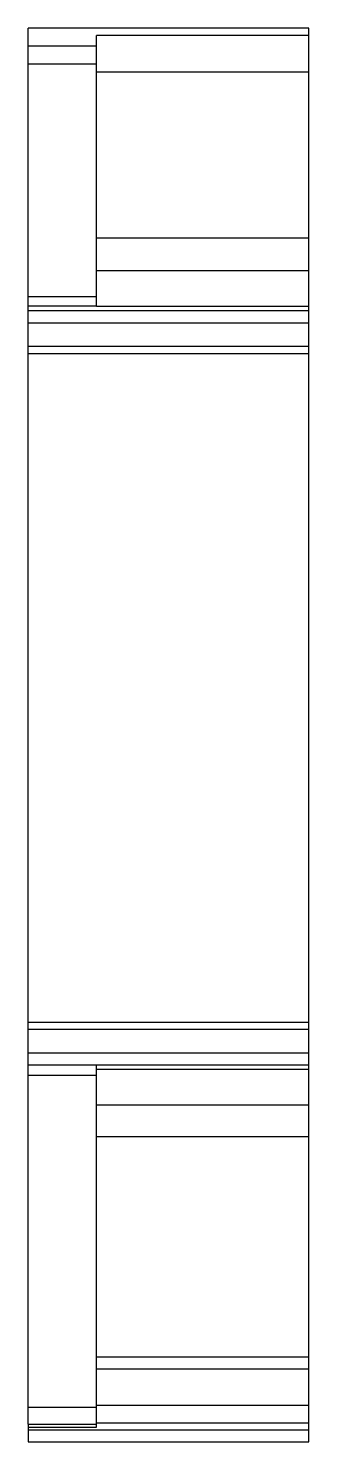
# Model space of a CAD drawing. Header units: millimetres. Extents: x -11.9 to 0, y 0 to 60.
import ezdxf

# ---------------------------------------------------------------- set-up
doc = ezdxf.new("R2010")
doc.units = ezdxf.units.MM

msp = doc.modelspace()

# ---------------------------------------------------------------- linework, layer by layer
at = {"color": 7, "linetype": 'Continuous', "lineweight": 25}
for p, q in [((0, 60), (-11.9, 60)), ((-11.9, 1.457), (-11.9, 60)), ((0, 0), (0, 60)), ((-9, 48.2), (-9, 59.7)), ((0, 59.7), (-9, 59.7)), ((-11.9, 59.25), (-9, 59.25)), ((-11.9, 58.49), (-9, 58.49)), ((-9, 58.147), (0, 58.147)), ((0, 51.09), (-9, 51.09)), ((0, 49.697), (-9, 49.697)), ((-9, 48.6), (-11.9, 48.6)), ((-11.9, 48.219), (-9, 48.219)), ((0, 48), (-11.9, 48)), ((-9, 48.2), (0, 48.2)), ((-9, 48.2), (0, 48.2)), ((-11.9, 47.5), (0, 47.5)), ((-11.9, 46.5), (0, 46.5)), ((-11.9, 46.2), (0, 46.2)), ((0, 17.8), (-11.9, 17.8)), ((0, 17.5), (-11.9, 17.5)), ((0, 16.5), (-11.9, 16.5)), ((-11.9, 16), (0, 16)), ((-9, 0.614), (-9, 16)), ((0, 15.8), (-9, 15.8)), ((0, 15.8), (-9, 15.8)), ((-9, 15.55), (-11.9, 15.55)), ((-9, 14.303), (0, 14.303)), ((-9, 12.7), (-9.001, 12.7)), ((-9, 12.95), (0, 12.95)), ((0, 3.593), (-9, 3.593)), ((-9, 3.088), (0, 3.088)), ((-9, 1.457), (-11.9, 1.457)), ((0, 1.535), (-9, 1.535)), ((-11.9, 0.75), (-11.9, 0)), ((-11.9, 0.75), (-9, 0.75)), ((-11.9, 0.614), (-9, 0.614)), ((-9, 0.8), (0, 0.8)), ((0, 0.487), (-11.9, 0.487)), ((-11.9, 0), (0, 0))]:
    msp.add_line(p, q, dxfattribs=at)
msp.add_open_spline([(-11.9, 0.75), (-11.9, 0.904), (-11.9, 1.057), (-11.9, 1.309), (-11.9, 1.406), (-11.9, 1.457)], degree=3, knots=[0, 0, 0, 0, 0.5, 0.5, 1, 1, 1, 1], dxfattribs=at)

doc.saveas('drawing.dxf')
